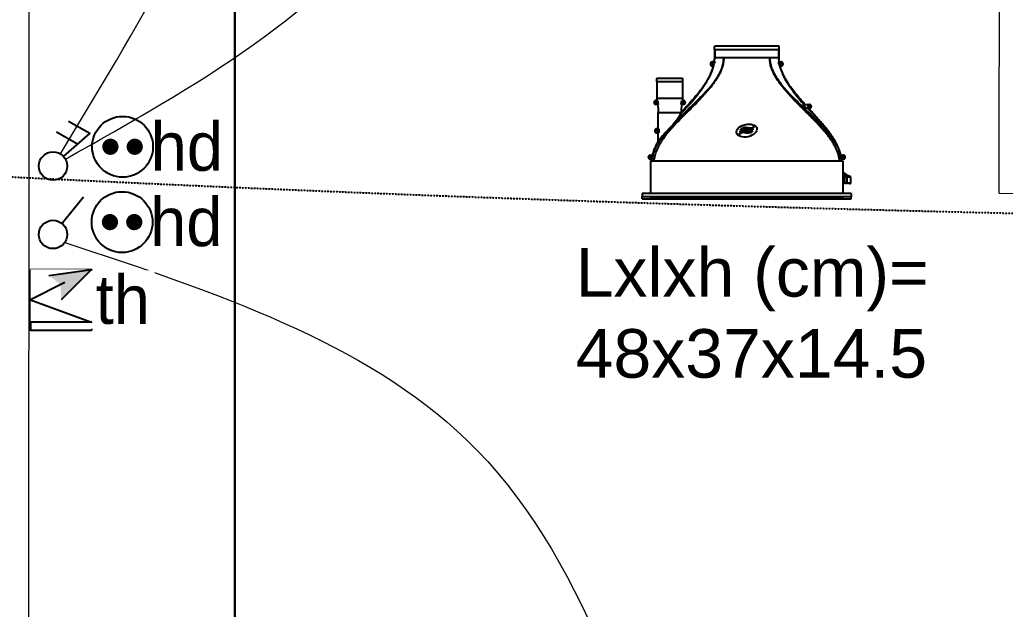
# Model space of a CAD drawing. Header units: millimetres. Extents: x 454430 to 532383, y -370512 to -310890.
# Drawn here: x 497107 to 499537, y -345793 to -344339 of the extents above; entities that cross this region are included whole.
import ezdxf
from ezdxf import colors
from ezdxf.entities.mleader import LeaderData, LeaderLine
from ezdxf.math import Vec2, Vec3

# ---------------------------------------------------------------- set-up
doc = ezdxf.new("R2010")
doc.units = ezdxf.units.MM
doc.set_wipeout_variables(frame=1)
doc.linetypes.add('prlm_ef', pattern=[0.165, 0.1, -0.065])
doc.layers.add('_GAZELEC-RESERVATION', color=1, linetype='Continuous', lineweight=18)
for name, color, linetype in [('prlm-CHAUFF', 30, 'Continuous'), ('prlm-EAU-EF', 161, 'Continuous'), ('prlm-ELEC-CFA', 181, 'Continuous'), ('prlm-ELEC-CFO', 201, 'Continuous')]:
    doc.layers.add(name, color=color, linetype=linetype)
doc.layers.add('prlm-xpoly', color=7, linetype='Continuous', plot=False)
doc.layers.add('prlm-ZEROPLOT', color=254, linetype='Continuous', plot=False)
doc.styles.add('prlm-elec-cfa', font='comic.ttf', dxfattribs={"height": 12})
doc.styles.add('prlm-elec-cfo', font='comic.ttf', dxfattribs={"height": 12})
doc.styles.get("Standard").update_dxf_attribs({"font": 'arial.ttf'})

# ---------------------------------------------------------------- blocks, each defined once
blk = doc.blocks.new('xi.PCHD')
at = {"color": 0, "lineweight": 5}
blk.add_wipeout([(-7.5, -7.5), (7.5, -7.5), (7.5, 7.5), (-7.5, 7.5)], dxfattribs=at).dxf.layer = 'prlm-ELEC-CFO'
at = {"layer": 'prlm-ELEC-CFO', "color": 0, "linetype": 'ByBlock', "lineweight": 5, "const_width": 2}
for points in [[(-4, 0, 1), (-2, 0, 1)], [(2, 0, 1), (4, 0, 1)]]:
    blk.add_lwpolyline(points, format="xyb", close=True, dxfattribs=at)
at = {"layer": 'prlm-ELEC-CFO', "color": 0, "linetype": 'ByBlock', "lineweight": -2}
blk.add_circle((0, 0), 7.5, dxfattribs=at)
blk = doc.blocks.new('xi.DA')
at = {"layer": 'prlm-ELEC-CFO', "color": 0}
for points in [[(0.61, -1.67), (7.04, 4.05), (1.81, 7.01)], [(4.05, 1.39), (-1.17, 4.34)]]:
    blk.add_lwpolyline(points, dxfattribs=at)
blk.add_circle((-2, -4), 3.5, dxfattribs=at)
blk = doc.blocks.new('xi.SA')
at = {"layer": 'prlm-ELEC-CFO', "color": 0}
blk.add_lwpolyline([(0.2, -1.28), (5.5, 5.28)], dxfattribs=at)
blk.add_circle((-2, -4), 3.5, dxfattribs=at)
blk = doc.blocks.new('xi.twintop')
at = {"layer": 'prlm-CHAUFF', "ltscale": 50}
for p, q in [((-7.9, 36.5), (7.9, 36.5)), ((-8, 35.6), (8, 35.6)), ((-7.9, 35.6), (-7.9, 33.5)), ((-7.9, 33.5), (-7.9, 35.6)), ((7.9, 35.6), (7.9, 33.5)), ((7.9, 33.5), (7.9, 35.6)), ((-8.61, 31.95), (-8.61, 32.05)), ((-8.61, 32.05), (-8.51, 32.05)), ((-8.51, 31.95), (-8.61, 31.95)), ((-8.51, 32.16), (-8.41, 32.16)), ((-8.51, 32.05), (-8.51, 32.16)), ((-8.51, 31.84), (-8.51, 31.95)), ((-8.41, 31.84), (-8.51, 31.84)), ((-7.9, 32.5), (-8.46, 32.5)), ((-8.41, 32.16), (-8.41, 32.05)), ((-8.41, 32.05), (-8.3, 32.05)), ((-8.3, 31.95), (-8.41, 31.95)), ((-8.41, 31.95), (-8.41, 31.84)), ((-8.3, 32.05), (-8.3, 31.95)), ((-8.16, 31.5), (-7.95, 32.18)), ((-7.9, 32.5), (-7.95, 32.18)), ((-5.67, 33.5), (-7.9, 33.5)), ((5.67, 33.5), (-5.67, 33.5)), ((7.9, 33.5), (5.67, 33.5)), ((7.95, 32.18), (7.9, 32.5)), ((7.9, 32.5), (8.46, 32.5)), ((8.16, 31.5), (7.95, 32.18)), ((8.3, 31.95), (8.3, 32.05)), ((8.3, 32.05), (8.41, 32.05)), ((8.41, 31.95), (8.3, 31.95)), ((8.41, 32.16), (8.51, 32.16)), ((8.41, 32.05), (8.41, 32.16)), ((8.41, 31.84), (8.41, 31.95)), ((8.51, 31.84), (8.41, 31.84)), ((8.51, 32.16), (8.51, 32.05)), ((8.51, 32.05), (8.61, 32.05)), ((8.61, 31.95), (8.51, 31.95)), ((8.51, 31.95), (8.51, 31.84)), ((8.61, 32.05), (8.61, 31.95)), ((-8.46, 31.5), (-8.16, 31.5)), ((8.46, 31.5), (8.16, 31.5)), ((-15.75, 27.6), (-22.25, 27.6)), ((-22.15, 28.5), (-15.85, 28.5)), ((-22.15, 27.6), (-22.15, 23.5)), ((-22.15, 27.6), (-22.15, 23.5)), ((-15.85, 27.6), (-15.85, 23.5)), ((-15.85, 27.6), (-15.85, 23.5)), ((-9.41, 28.48), (-9.41, 28.48)), ((9.12, 29.02), (9.09, 29.02)), ((9.41, 28.48), (9.38, 28.48)), ((-22.56, 22.55), (-22.45, 22.55)), ((-22.56, 22.45), (-22.56, 22.55)), ((-22.45, 22.45), (-22.56, 22.45)), ((-22.45, 22.66), (-22.35, 22.66)), ((-22.45, 22.55), (-22.45, 22.66)), ((-22.45, 22.34), (-22.45, 22.45)), ((-22.35, 22.34), (-22.45, 22.34)), ((-22.4, 23), (-21.97, 23)), ((-21.85, 22), (-22.4, 22)), ((-22.35, 22.66), (-22.35, 22.55)), ((-22.35, 22.55), (-22.24, 22.55)), ((-22.24, 22.45), (-22.35, 22.45)), ((-22.35, 22.45), (-22.35, 22.34)), ((-22.24, 22.55), (-22.24, 22.45)), ((-15.85, 23.5), (-22.15, 23.5)), ((-21.97, 23), (-21.85, 22.06)), ((-21.85, 22.06), (-21.85, 22)), ((-16.2, 19.84), (-14.13, 22)), ((-14.13, 22), (-16.2, 19.84)), ((-16.15, 22.06), (-16.03, 23)), ((-16.15, 22), (-16.15, 22.06)), ((-15.6, 22), (-16.15, 22)), ((-16.03, 23), (-15.6, 23)), ((-15.76, 22.45), (-15.76, 22.55)), ((-15.76, 22.55), (-15.65, 22.55)), ((-15.65, 22.45), (-15.76, 22.45)), ((-15.65, 22.66), (-15.55, 22.66)), ((-15.65, 22.55), (-15.65, 22.66)), ((-15.65, 22.34), (-15.65, 22.45)), ((-15.55, 22.34), (-15.65, 22.34)), ((-15.55, 22.66), (-15.55, 22.55)), ((-15.55, 22.55), (-15.44, 22.55)), ((-15.55, 22.45), (-15.55, 22.34)), ((-15.44, 22.45), (-15.55, 22.45)), ((-15.44, 22.55), (-15.44, 22.45)), ((14.83, 21), (13.83, 22)), ((13.83, 22), (15.44, 22)), ((-21.8, 20), (-16.2, 20)), ((-21.8, 16), (-21.8, 20)), ((-21.8, 16), (-21.8, 20)), ((-16.2, 19.84), (-16.2, 20)), ((-16.2, 19.84), (-16.2, 20)), ((15.44, 21), (14.83, 21)), ((15.28, 21.45), (15.28, 21.55)), ((15.28, 21.55), (15.39, 21.55)), ((15.39, 21.45), (15.28, 21.45)), ((15.39, 21.66), (15.49, 21.66)), ((15.39, 21.55), (15.39, 21.66)), ((15.39, 21.34), (15.39, 21.45)), ((15.49, 21.34), (15.39, 21.34)), ((15.49, 21.66), (15.49, 21.55)), ((15.49, 21.55), (15.6, 21.55)), ((15.49, 21.45), (15.49, 21.34)), ((15.6, 21.45), (15.49, 21.45)), ((15.6, 21.55), (15.6, 21.45)), ((-22.36, 15.45), (-22.36, 15.55)), ((-22.36, 15.55), (-22.25, 15.55)), ((-22.25, 15.45), (-22.36, 15.45)), ((-22.25, 15.66), (-22.15, 15.66)), ((-22.25, 15.55), (-22.25, 15.66)), ((-22.25, 15.34), (-22.25, 15.45)), ((-22.15, 15.34), (-22.25, 15.34)), ((-22.2, 16), (-21.65, 16)), ((-21.65, 15), (-22.2, 15)), ((-22.15, 15.66), (-22.15, 15.55)), ((-22.15, 15.55), (-22.04, 15.55)), ((-22.15, 15.45), (-22.15, 15.34)), ((-22.04, 15.45), (-22.15, 15.45)), ((-22.04, 15.55), (-22.04, 15.45)), ((-21.8, 12.88), (-21.8, 15)), ((-21.8, 12.88), (-21.8, 15)), ((-21.65, 16), (-21.65, 15)), ((-23.96, 8.95), (-23.96, 9.05)), ((-23.96, 9.05), (-23.85, 9.05)), ((-23.85, 8.95), (-23.96, 8.95)), ((-23.85, 9.16), (-23.75, 9.16)), ((-23.85, 9.05), (-23.85, 9.16)), ((-23.85, 8.84), (-23.85, 8.95)), ((-23.75, 8.84), (-23.85, 8.84)), ((-23.8, 9.5), (-23.19, 9.5)), ((-23.36, 8.5), (-23.8, 8.5)), ((-23.75, 9.16), (-23.75, 9.05)), ((-23.75, 9.05), (-23.64, 9.05)), ((-23.75, 8.95), (-23.75, 8.84)), ((-23.64, 8.95), (-23.75, 8.95)), ((23.7, 8), (-23.7, 8)), ((-23.7, 8), (-23.7, 0)), ((-23.64, 9.05), (-23.64, 8.95)), ((-23.36, 8.42), (-23.36, 8.5)), ((23.19, 9.5), (23.8, 9.5)), ((23.36, 8.42), (23.36, 8.5)), ((23.8, 8.5), (23.36, 8.5)), ((23.64, 8.95), (23.64, 9.05)), ((23.64, 9.05), (23.75, 9.05)), ((23.75, 8.95), (23.64, 8.95)), ((23.7, 8), (23.7, 0)), ((23.75, 9.16), (23.85, 9.16)), ((23.75, 9.05), (23.75, 9.16)), ((23.75, 8.84), (23.75, 8.95)), ((23.85, 8.84), (23.75, 8.84)), ((23.85, 9.16), (23.85, 9.05)), ((23.85, 9.05), (23.96, 9.05)), ((23.85, 8.95), (23.85, 8.84)), ((23.96, 8.95), (23.85, 8.95)), ((23.96, 9.05), (23.96, 8.95)), ((24.35, 4.85), (24.33, 4.89)), ((24.18, 4.47), (23.7, 4.81)), ((24.06, 4.42), (23.7, 4.66)), ((23.7, 2.6), (24.06, 2.6)), ((23.7, 2.57), (23.73, 2.6)), ((23.79, 2.6), (23.88, 2.51)), ((23.88, 2.51), (23.97, 2.6)), ((24.04, 2.6), (24.13, 2.51)), ((24.06, 2.6), (24.06, 4.42)), ((24.64, 4.04), (24.06, 4.42)), ((24.64, 2.6), (24.06, 2.6)), ((24.13, 2.51), (24.22, 2.6)), ((24.2, 4.46), (24.18, 4.47)), ((24.18, 2.56), (24.24, 2.51)), ((24.54, 4.24), (24.2, 4.46)), ((24.24, 2.51), (24.3, 2.58)), ((24.28, 2.6), (24.37, 2.51)), ((24.35, 4.36), (24.35, 4.85)), ((24.35, 4.85), (24.36, 4.85)), ((24.37, 2.51), (24.46, 2.6)), ((24.41, 4.79), (24.43, 4.83)), ((24.41, 4.79), (24.41, 4.32)), ((25.01, 4.43), (24.41, 4.79)), ((24.42, 2.57), (24.48, 2.51)), ((24.43, 4.83), (25.04, 4.47)), ((24.48, 2.51), (24.56, 2.58)), ((24.54, 2.6), (24.63, 2.51)), ((24.63, 2.51), (24.72, 2.6)), ((24.64, 4.04), (24.72, 4.01)), ((24.64, 2.6), (24.64, 4.04)), ((24.72, 2.65), (24.64, 2.6)), ((24.64, 2.6), (24.64, 2.6)), ((25.66, 2.6), (24.64, 2.6)), ((24.7, 2.58), (24.77, 2.51)), ((24.72, 4.01), (24.72, 2.65)), ((24.72, 2.65), (25.71, 2.65)), ((24.73, 2.6), (24.82, 2.51)), ((24.77, 2.51), (24.79, 2.53)), ((24.82, 2.51), (24.91, 2.6)), ((24.9, 2.59), (24.98, 2.51)), ((24.98, 2.51), (25.07, 2.6)), ((25.04, 4.47), (25.01, 4.43)), ((25.01, 4.25), (25.01, 4.43)), ((25.02, 4.42), (25.01, 4.43)), ((25.06, 4.46), (25.02, 4.42)), ((25.02, 4.42), (25.02, 4.25)), ((25.28, 4.25), (25.02, 4.42)), ((25.02, 2.54), (25.05, 2.51)), ((25.04, 4.47), (25.06, 4.46)), ((25.05, 2.51), (25.09, 2.55)), ((25.06, 4.46), (25.39, 4.24)), ((25.06, 2.58), (25.13, 2.51)), ((25.13, 2.51), (25.22, 2.6)), ((25.19, 2.57), (25.25, 2.51)), ((25.25, 2.51), (25.34, 2.6)), ((25.27, 2.53), (25.29, 2.51)), ((25.29, 2.51), (25.32, 2.54)), ((25.31, 2.56), (25.36, 2.51)), ((25.36, 2.51), (25.45, 2.6)), ((25.4, 2.55), (25.44, 2.51)), ((25.44, 2.51), (25.53, 2.6)), ((25.48, 2.54), (25.51, 2.51)), ((25.51, 2.51), (25.6, 2.6)), ((25.53, 2.53), (25.55, 2.51)), ((25.55, 2.51), (25.64, 2.6)), ((25.71, 2.65), (25.66, 2.6)), ((25.66, 2.6), (25.66, 2.6)), ((25.71, 2.65), (25.71, 4.01)), ((-25.75, 0), (-25.75, -0.73)), ((25.75, 0), (-25.75, 0)), ((25.75, 0), (25.75, -0.73)), ((-25.75, -0.81), (-25.75, -0.73)), ((-25.75, -0.73), (25.75, -0.73)), ((-25.75, -1.3), (-25.75, -0.81)), ((25.75, -0.81), (-25.75, -0.81)), ((-25.75, -1.3), (25.75, -1.3)), ((23.75, -0.99), (-23.75, -0.99)), ((-23.75, -1.06), (-23.75, -0.99)), ((-23.55, -0.99), (-23.75, -1.06)), ((-23.75, -1.06), (23.75, -1.06)), ((23.75, -1.11), (-23.75, -1.11)), ((-23.75, -1.16), (-23.75, -1.11)), ((-23.59, -1.11), (-23.75, -1.16)), ((-23.75, -1.16), (23.75, -1.16)), ((23.75, -1.2), (-23.75, -1.2)), ((-23.75, -1.23), (-23.75, -1.2)), ((-23.64, -1.2), (-23.75, -1.23)), ((-23.75, -1.23), (23.75, -1.23)), ((23.75, -1.26), (-23.75, -1.26)), ((-23.75, -1.28), (-23.75, -1.26)), ((-23.68, -1.26), (-23.75, -1.28)), ((-23.75, -1.28), (23.75, -1.28)), ((23.75, -1.29), (-23.75, -1.29)), ((-23.75, -1.3), (-23.75, -1.29)), ((-23.73, -1.29), (-23.75, -1.3)), ((-23.75, -1.3), (23.75, -1.3)), ((23.75, -1.06), (23.55, -0.99)), ((23.75, -1.16), (23.59, -1.11)), ((23.75, -1.23), (23.64, -1.2)), ((23.75, -1.28), (23.68, -1.26)), ((23.75, -1.3), (23.73, -1.29)), ((23.75, -0.99), (23.75, -1.06)), ((23.75, -1.11), (23.75, -1.16)), ((23.75, -1.2), (23.75, -1.23)), ((23.75, -1.26), (23.75, -1.28)), ((23.75, -1.29), (23.75, -1.3)), ((25.75, -0.73), (25.75, -0.81)), ((25.75, -1.3), (25.75, -0.81))]:
    blk.add_line(p, q, dxfattribs=at)
for centre, radius in [((-8.46, 32), 0.3), ((-8.46, 32), 0.25), ((8.46, 32), 0.3), ((8.46, 32), 0.25), ((-22.4, 22.5), 0.3), ((-22.4, 22.5), 0.25), ((-15.6, 22.5), 0.3), ((-15.6, 22.5), 0.25), ((15.44, 21.5), 0.3), ((15.44, 21.5), 0.25), ((-22.2, 15.5), 0.3), ((-22.2, 15.5), 0.25), ((-23.8, 9), 0.3), ((-23.8, 9), 0.25), ((23.8, 9), 0.3), ((23.8, 9), 0.25)]:
    blk.add_circle(centre, radius, dxfattribs=at)
for centre, radius, start, end in [((-6.01, 35.83), 2, 160.5755, 186.7441), ((-6.01, 35.83), 2, 160.5755, 186.7441), ((6.01, 35.83), 2, 353.2559, 19.4245), ((6.01, 35.83), 2, 353.2559, 19.4245), ((-8.46, 32), 0.5, 90, 270), ((-15.67, 33.51), 7.77, 352.5456, 359.9423), ((-15.72, 33.51), 7.82, 352.5763, 359.9264), ((-15.07, 33.49), 7.17, 352.0923, 353.5448), ((-15.07, 33.49), 7.17, 353.9053, 0.1157), ((15.11, 33.49), 7.25, 179.9215, 187.8382), ((15.67, 33.51), 7.77, 180.0577, 187.4544), ((15.72, 33.51), 7.82, 180.0736, 187.4237), ((21.1, 34.98), 13.43, 192.9954, 216.0824), ((8.46, 32), 0.5, 270, 90), ((-19.51, 34.47), 11.74, 332.3321, 345.441), ((-19.16, 34.32), 11.35, 332.1374, 345.6929), ((19.16, 34.32), 11.35, 194.4106, 207.8626), ((-20.26, 27.83), 2, 160.5755, 186.7441), ((-20.26, 27.83), 2, 160.5755, 186.7441), ((-17.74, 27.83), 2, 353.2559, 19.4245), ((-17.74, 27.83), 2, 353.2559, 19.4245), ((-43.13, 48.06), 39, 319.3887, 329.86), ((-43.13, 48.06), 39, 319.3887, 329.8601), ((-26.92, 38.17), 20.01, 331.0483, 332.7983), ((-26.92, 38.17), 20.01, 331.0482, 332.7982), ((26.92, 38.17), 20.01, 207.2018, 208.9518), ((43.13, 48.06), 39, 210.1399, 220.6113), ((43.13, 48.06), 39, 212.5506, 220.6113), ((-22.4, 22.5), 0.5, 90, 270), ((-15.6, 22.5), 0.5, 270, 90), ((-22.51, 30.1), 11.66, 315.9701, 320.4245), ((-22.76, 30.33), 11.99, 316.0326, 320.3619), ((22.51, 30.1), 11.66, 219.5755, 224.0299), ((22.76, 30.33), 11.99, 219.6381, 223.9674), ((15.44, 21.5), 0.5, 270, 90), ((-44.74, 40.05), 35.1, 315.7111, 319.5265), ((-22.2, 15.5), 0.5, 90, 270), ((-2.48, -0.77), 23.65, 136.4099, 144.7501), ((-11.41, 6.64), 12.12, 163.7263, 166.3852), ((-23.8, 9), 0.5, 90, 270), ((23.8, 9), 0.5, 270, 90), ((17.64, -7.23), 13.85, 61.9182, 64.0515), ((17.76, -6.88), 13.43, 62.115, 63.7632), ((18.29, -6.04), 12.5, 61.3177, 61.5903), ((24.75, 5.45), 0.703, 233.033, 242.9325), ((24.72, 5.11), 0.448, 214.6713, 225.4982), ((25.88, 4.92), 0.836, 234.1326, 239.2425), ((18.29, -6.04), 12.5, 53.7494, 55.0637)]:
    blk.add_arc(centre, radius, start, end, dxfattribs=at)
blk.add_ellipse((0, 15.55), major_axis=(2.49, 0.57), ratio=0.600775, dxfattribs=at)
for points, knots in [([(-5.67, 33.5), (-5.67, 33.33), (-5.68, 33.16), (-5.7, 32.82), (-5.72, 32.65), (-5.8, 32.15), (-5.87, 31.82), (-6.05, 31.16), (-6.16, 30.84), (-6.41, 30.21), (-6.55, 29.9), (-7, 29), (-7.34, 28.43), (-8.08, 27.34), (-8.47, 26.81), (-9.69, 25.27), (-10.57, 24.3), (-12.38, 22.39), (-13.32, 21.46), (-15.19, 19.6), (-16.12, 18.67), (-17.95, 16.77), (-18.84, 15.8), (-20.08, 14.27), (-20.47, 13.75), (-21.03, 12.94), (-21.21, 12.66), (-21.55, 12.09), (-21.72, 11.8), (-22.17, 10.91), (-22.43, 10.31), (-22.7, 9.36), (-22.77, 9.03), (-22.86, 8.47), (-22.88, 8.24), (-22.89, 8)], [0, 0, 0, 0, 0.015625, 0.015625, 0.03125, 0.03125, 0.0625, 0.0625, 0.09375, 0.09375, 0.125, 0.125, 0.1875, 0.1875, 0.25, 0.25, 0.375, 0.375, 0.5, 0.5, 0.625, 0.625, 0.75, 0.75, 0.8125, 0.8125, 0.84375, 0.84375, 0.875, 0.875, 0.9375, 0.9375, 0.96875, 0.96875, 0.9907189, 0.9907189, 0.9907189, 0.9907189]), ([(-18.04, 17.26), (-16.85, 18.51), (-15.59, 19.7), (-13.1, 22.1), (-11.85, 23.3), (-10.07, 25.17), (-9.49, 25.81), (-8.39, 27.13), (-7.87, 27.82), (-7.16, 28.91), (-6.93, 29.29), (-6.52, 30.07), (-6.33, 30.48), (-6.02, 31.31), (-5.89, 31.74), (-5.76, 32.39), (-5.73, 32.61), (-5.69, 32.95), (-5.69, 33.06), (-5.67, 33.28), (-5.67, 33.39), (-5.67, 33.5)], [0, 0, 0, 0, 0.25, 0.25, 0.5, 0.5, 0.625, 0.625, 0.75, 0.75, 0.8125, 0.8125, 0.875, 0.875, 0.9375, 0.9375, 0.96875, 0.96875, 0.984375, 0.984375, 1, 1, 1, 1]), ([(5.67, 33.5), (5.67, 33.33), (5.68, 33.16), (5.71, 32.81), (5.73, 32.64), (5.81, 32.14), (5.88, 31.8), (6.08, 31.14), (6.2, 30.82), (6.47, 30.19), (6.62, 29.88), (7.1, 28.98), (7.46, 28.42), (8.23, 27.34), (8.65, 26.82), (9.93, 25.3), (10.84, 24.34), (12.72, 22.46), (13.69, 21.54), (15.61, 19.69), (16.57, 18.77), (18.43, 16.87), (19.34, 15.9), (20.59, 14.36), (20.99, 13.83), (21.55, 13), (21.73, 12.72), (22.07, 12.15), (22.24, 11.85), (22.69, 10.95), (22.94, 10.33), (23.21, 9.37), (23.28, 9.05), (23.36, 8.48), (23.38, 8.24), (23.39, 8)], [0, 0, 0, 0, 0.015625, 0.015625, 0.03125, 0.03125, 0.0625, 0.0625, 0.09375, 0.09375, 0.125, 0.125, 0.1875, 0.1875, 0.25, 0.25, 0.375, 0.375, 0.5, 0.5, 0.625, 0.625, 0.75, 0.75, 0.8125, 0.8125, 0.84375, 0.84375, 0.875, 0.875, 0.9375, 0.9375, 0.96875, 0.96875, 0.9908046, 0.9908046, 0.9908046, 0.9908046]), ([(22.89, 8), (22.88, 8.24), (22.86, 8.47), (22.77, 9.03), (22.7, 9.36), (22.43, 10.31), (22.17, 10.91), (21.72, 11.8), (21.55, 12.09), (21.21, 12.66), (21.03, 12.94), (20.47, 13.75), (20.08, 14.27), (18.84, 15.8), (17.95, 16.77), (16.12, 18.67), (15.18, 19.6), (13.32, 21.46), (12.38, 22.39), (10.57, 24.3), (9.69, 25.27), (8.47, 26.81), (8.08, 27.34), (7.34, 28.43), (7, 29), (6.55, 29.9), (6.41, 30.21), (6.16, 30.84), (6.05, 31.16), (5.87, 31.82), (5.79, 32.15), (5.72, 32.65), (5.7, 32.82), (5.68, 33.16), (5.67, 33.33), (5.67, 33.5)], [0.0092808, 0.0092808, 0.0092808, 0.0092808, 0.03125, 0.03125, 0.0625, 0.0625, 0.125, 0.125, 0.15625, 0.15625, 0.1875, 0.1875, 0.25, 0.25, 0.375, 0.375, 0.5, 0.5, 0.625, 0.625, 0.75, 0.75, 0.8125, 0.8125, 0.875, 0.875, 0.90625, 0.90625, 0.9375, 0.9375, 0.96875, 0.96875, 0.984375, 0.984375, 1, 1, 1, 1]), ([(-8.9, 29.46), (-9.06, 29.12), (-9.43, 28.41), (-10.08, 27.35), (-10.83, 26.27), (-11.65, 25.18), (-12.54, 24.1), (-13.65, 22.81), (-14.86, 21.46), (-15.81, 20.43), (-16.2, 20)], [0.1568082, 0.1568082, 0.1568082, 0.1568082, 0.2305418, 0.3149874, 0.4025619, 0.4929385, 0.5856877, 0.6803551, 0.8317746, 0.9509578, 0.9509578, 0.9509578, 0.9509578]), ([(14.38, 22), (14.06, 22.36), (13.37, 23.14), (12.33, 24.35), (11.38, 25.54), (10.58, 26.62), (9.93, 27.59), (9.37, 28.52), (9.05, 29.15), (8.91, 29.44)], [0.5730592, 0.5730592, 0.5730592, 0.5730592, 0.626259, 0.6884084, 0.7489718, 0.7930827, 0.8358988, 0.8773199, 0.9123747, 0.9123747, 0.9123747, 0.9123747]), ([(-18.04, 17.26), (-17.81, 17.52), (-17.58, 17.79), (-17.17, 18.3), (-16.98, 18.55), (-16.64, 19.03), (-16.49, 19.25), (-16.32, 19.53), (-16.28, 19.62), (-16.22, 19.76), (-16.2, 19.81), (-16.2, 19.84)], [0, 0, 0, 0, 0.25, 0.25, 0.5, 0.5, 0.75, 0.75, 0.875, 0.875, 1, 1, 1, 1]), ([(23.19, 9.5), (23.12, 9.79), (23.04, 10.07), (22.86, 10.64), (22.75, 10.92), (22.41, 11.74), (22.14, 12.27), (21.56, 13.3), (21.24, 13.8), (20.57, 14.77), (20.21, 15.25), (19.11, 16.65), (18.33, 17.54), (16.73, 19.29), (15.91, 20.15), (15.09, 21)], [0, 0, 0, 0, 0.0625, 0.0625, 0.125, 0.125, 0.25, 0.25, 0.375, 0.375, 0.5, 0.5, 0.75, 0.75, 1, 1, 1, 1]), ([(21.4, 13.55), (21.3, 13.71), (20.98, 14.2), (20.41, 15.02), (19.67, 15.99), (18.88, 16.96), (17.95, 18.04), (16.9, 19.22), (15.98, 20.24), (15.44, 20.84), (15.29, 21)], [0.1694223, 0.1694223, 0.1694223, 0.1694223, 0.1906001, 0.2339285, 0.2787061, 0.3247019, 0.3716424, 0.4351709, 0.4991397, 0.523565, 0.523565, 0.523565, 0.523565]), ([(-23.39, 8), (-23.38, 8.28), (-23.35, 8.55), (-23.25, 9.19), (-23.16, 9.55), (-22.84, 10.61), (-22.54, 11.29), (-21.83, 12.6), (-21.42, 13.22), (-20.56, 14.41), (-20.09, 14.98), (-19.62, 15.54)], [0.0331631, 0.0331631, 0.0331631, 0.0331631, 0.125, 0.125, 0.25, 0.25, 0.5, 0.5, 0.75, 0.75, 1, 1, 1, 1]), ([(-1.94, 14.63), (-1.21, 15.35), (-0.84, 15.44), (-0.45, 15.4), (0.16, 15.33), (0.81, 14.93), (1.54, 15.51)], [0, 0, 0, 0, 0.389075, 0.389075, 0.389075, 1, 1, 1, 1]), ([(-1.63, 15.67), (-0.9, 16.39), (-0.53, 16.49), (-0.14, 16.44), (0.47, 16.38), (1.12, 15.98), (1.85, 16.55)], [0, 0, 0, 0, 0.389075, 0.389075, 0.389075, 1, 1, 1, 1]), ([(-23.19, 9.5), (-23.12, 9.8), (-23.04, 10.09), (-22.9, 10.53), (-22.84, 10.67), (-22.74, 10.96), (-22.68, 11.1), (-22.5, 11.53), (-22.37, 11.8), (-22.1, 12.35), (-21.95, 12.61), (-21.8, 12.88)], [0, 0, 0, 0, 0.25, 0.25, 0.375, 0.375, 0.5, 0.5, 0.75, 0.75, 1, 1, 1, 1]), ([(-21.8, 12.88), (-21.96, 12.6), (-22.11, 12.32), (-22.4, 11.74), (-22.54, 11.45), (-22.78, 10.85), (-22.89, 10.55), (-23.01, 10.17), (-23.03, 10.1), (-23.05, 10.03)], [0, 0, 0, 0, 0.25, 0.25, 0.5, 0.5, 0.75, 0.75, 0.8062429, 0.8062429, 0.8062429, 0.8062429]), ([(24.24, 4.96), (24.23, 4.96), (24.23, 4.96), (24.22, 4.97), (24.2, 4.97), (24.19, 4.97), (24.18, 4.98), (24.16, 4.98), (24.15, 4.98), (24.13, 4.99), (24.11, 4.99), (24.09, 4.99), (24.08, 4.99), (24.05, 4.99), (24.02, 4.99), (23.98, 4.99), (23.93, 4.98), (23.89, 4.98), (23.84, 4.97), (23.78, 4.96), (23.74, 4.95), (23.71, 4.95), (23.7, 4.94)], [0.1059402, 0.1059402, 0.1059402, 0.1059402, 0.1359504, 0.1694868, 0.202886, 0.2361704, 0.2693627, 0.3024859, 0.3355633, 0.3686184, 0.401675, 0.434757, 0.4678887, 0.5010941, 0.5629781, 0.6246926, 0.6863942, 0.7482374, 0.8103737, 0.8729511, 0.9361135, 0.9654522, 0.9654522, 0.9654522, 0.9654522]), ([(23.7, 4.91), (23.71, 4.91), (23.72, 4.91), (23.74, 4.92), (23.78, 4.92), (23.81, 4.93), (23.83, 4.93), (23.86, 4.94), (23.89, 4.94), (23.92, 4.95), (23.94, 4.95), (23.97, 4.95), (23.99, 4.96), (24.02, 4.96), (24.04, 4.96), (24.06, 4.96), (24.08, 4.96), (24.11, 4.96), (24.14, 4.96), (24.18, 4.96), (24.21, 4.95), (24.24, 4.95), (24.26, 4.94), (24.28, 4.93), (24.3, 4.92), (24.32, 4.91), (24.33, 4.9), (24.33, 4.89)], [0.053874, 0.053874, 0.053874, 0.053874, 0.0607104, 0.0907643, 0.1206402, 0.1503557, 0.1799287, 0.2093776, 0.238721, 0.2679778, 0.2971672, 0.3263086, 0.3554219, 0.3845269, 0.4136437, 0.4427926, 0.4719939, 0.5012681, 0.5562327, 0.6110034, 0.6657154, 0.7205017, 0.7754929, 0.8308166, 0.8865967, 0.9429527, 1, 1, 1, 1]), ([(24.35, 4.85), (24.35, 4.86), (24.35, 4.86), (24.34, 4.87), (24.33, 4.88), (24.32, 4.88), (24.31, 4.89), (24.3, 4.89), (24.29, 4.9), (24.28, 4.9), (24.26, 4.91), (24.25, 4.91), (24.23, 4.91), (24.22, 4.92), (24.2, 4.92), (24.18, 4.92), (24.17, 4.92), (24.15, 4.92), (24.12, 4.92), (24.09, 4.92), (24.05, 4.92), (24, 4.92), (23.95, 4.91), (23.9, 4.9), (23.85, 4.89), (23.79, 4.88), (23.74, 4.87), (23.71, 4.86), (23.7, 4.86)], [0, 0, 0, 0, 0.0300773, 0.0600539, 0.0899314, 0.1197114, 0.1493956, 0.1789856, 0.2084831, 0.2378898, 0.2672073, 0.2964374, 0.3255817, 0.3546421, 0.3836203, 0.4125181, 0.4413372, 0.4700795, 0.4987468, 0.5532579, 0.6080368, 0.6630958, 0.7184471, 0.7741027, 0.8300742, 0.8863734, 0.9430116, 0.9677174, 0.9677174, 0.9677174, 0.9677174]), ([(24.65, 4.2), (24.65, 4.2), (24.64, 4.2), (24.64, 4.2), (24.63, 4.2), (24.63, 4.2), (24.62, 4.2), (24.61, 4.21), (24.6, 4.21), (24.59, 4.21), (24.58, 4.22), (24.55, 4.23), (24.54, 4.24), (24.54, 4.24)], [0, 0, 0, 0, 0.061789, 0.122374, 0.182441, 0.242697, 0.303842, 0.366548, 0.43144, 0.49908, 0.668346, 0.832646, 1, 1, 1, 1]), ([(25.45, 4.21), (25.44, 4.21), (25.44, 4.22), (25.43, 4.22), (25.41, 4.23), (25.4, 4.23), (25.39, 4.24), (25.37, 4.24), (25.36, 4.25), (25.34, 4.25), (25.32, 4.25), (25.3, 4.26), (25.29, 4.26), (25.27, 4.26), (25.24, 4.26), (25.22, 4.26), (25.2, 4.26), (25.17, 4.26), (25.13, 4.26), (25.08, 4.26), (25.03, 4.26), (24.97, 4.25), (24.91, 4.24), (24.85, 4.24), (24.79, 4.23), (24.72, 4.21), (24.67, 4.21), (24.65, 4.2)], [0.0304712, 0.0304712, 0.0304712, 0.0304712, 0.0599457, 0.0897682, 0.1195016, 0.1491541, 0.1787343, 0.2082505, 0.2377114, 0.2671256, 0.2965018, 0.3258487, 0.355175, 0.3844897, 0.4138015, 0.4431194, 0.4724522, 0.5018089, 0.5568669, 0.611863, 0.6668562, 0.7219052, 0.7770682, 0.8324028, 0.8879658, 0.9438132, 1, 1, 1, 1]), ([(25.71, 4.01), (25.69, 4.04), (25.65, 4.06), (25.55, 4.09), (25.48, 4.1), (25.35, 4.1), (25.31, 4.1), (25.21, 4.09), (25.16, 4.09), (24.98, 4.06), (24.86, 4.04), (24.72, 4.01)], [0, 0, 0, 0, 0.25, 0.25, 0.5, 0.5, 0.625, 0.625, 0.75, 0.75, 1, 1, 1, 1])]:
    blk.add_open_spline(points, degree=3, knots=knots, dxfattribs=at)
for points in [[(-22.15, 23.5), (-22.15, 23.33), (-22.14, 23.17), (-22.13, 23)], [(-22.15, 23.5), (-22.15, 23.33), (-22.14, 23.17), (-22.13, 23)], [(-22.01, 22), (-21.91, 21.33), (-21.8, 20.67), (-21.8, 20)], [(-22.01, 22), (-21.91, 21.33), (-21.8, 20.67), (-21.8, 20)], [(-15.99, 22), (-16.09, 21.33), (-16.2, 20.67), (-16.2, 20)], [(-15.99, 22), (-16.09, 21.33), (-16.2, 20.67), (-16.2, 20)], [(-15.85, 23.5), (-15.85, 23.33), (-15.86, 23.17), (-15.87, 23)], [(-15.85, 23.5), (-15.85, 23.33), (-15.86, 23.17), (-15.87, 23)], [(-0.55, 15.04), (-0.94, 15.09), (-1.32, 14.99), (-1.94, 14.63)], [(-1.78, 15.16), (-1.06, 15.88), (-0.68, 15.97), (-0.29, 15.93)], [(-0.39, 15.58), (-0.78, 15.62), (-1.16, 15.52), (-1.78, 15.16)], [(-0.23, 16.09), (-0.63, 16.13), (-1.01, 16.03), (-1.63, 15.67)], [(1.54, 15.51), (0.72, 14.57), (0.07, 14.98), (-0.55, 15.04)], [(1.7, 16.04), (0.88, 15.1), (0.23, 15.51), (-0.39, 15.58)], [(-0.29, 15.93), (0.32, 15.87), (0.96, 15.47), (1.7, 16.04)], [(1.85, 16.55), (1.03, 15.62), (0.38, 16.02), (-0.23, 16.09)], [(-23.19, 9.5), (-23.26, 9.17), (-23.32, 8.84), (-23.36, 8.5)], [(23.36, 8.5), (23.32, 8.84), (23.26, 9.17), (23.19, 9.5)]]:
    blk.add_open_spline(points, degree=3, dxfattribs=at)
at = {"layer": 'prlm-CHAUFF', "ltscale": 50, "insert": (-42.19, -13.41), "char_height": 12, "width": 139.7925, "attachment_point": 1}
blk.add_mtext('Lxlxh (cm)= 48x37x14.5', dxfattribs=at)
blk = doc.blocks.new('xi.th-ch')
at = {"layer": 'prlm-CHAUFF', "color": 0, "linetype": 'ByBlock', "lineweight": -2, "flags": 128}
blk.add_lwpolyline([(-7.5, 7.5), (7.5, 7.5), (7.5, -7.5), (-7.5, -7.5)], close=True, dxfattribs=at)
at = {"layer": 'prlm-CHAUFF', "color": 0}
blk.add_lwpolyline([(-7.5, -7.5), (7.5, 7.5)], dxfattribs=at)
blk = doc.blocks.new('xi.TH')
at = {"color": 0, "lineweight": 5}
blk.add_wipeout([(-7.5, -7.5), (7.5, -7.5), (7.5, 7.5), (-7.5, 7.5)], dxfattribs=at).dxf.layer = 'prlm-ELEC-CFA'
at = {"layer": 'prlm-ELEC-CFA', "lineweight": 5}
blk.add_hatch(color=0, dxfattribs=at).paths.add_polyline_path([(-3, 6), (-0.1, 3.7), (0, 0), (7.5, 7.5)])
at = {"layer": 'prlm-ELEC-CFA', "color": 0}
for points in [[(-3, 6), (7.5, 7.5), (0, 0)], [(0.95, 4.23), (-7.5, 0), (7.5, -5.5), (-7.5, -5.5), (-7.5, -7.5), (7.5, -7.5)]]:
    blk.add_lwpolyline(points, dxfattribs=at)

msp = doc.modelspace()

# ---------------------------------------------------------------- linework, layer by layer
at = {"layer": 'prlm-xpoly', "lineweight": 0}
msp.add_lwpolyline([(499525.2, -342262.5), (496451, -342262.5), (496449.9, -343591.5), (497129.6, -343591.5), (497125.5, -348803.2), (503284.6, -348805.6), (503284.6, -344767.9), (499522.1, -344767.8)], close=True, dxfattribs=at)
at = {"layer": 'prlm-ZEROPLOT'}
msp.add_lwpolyline([(497636.6, -333618.8), (503644.4, -333618.8), (503644.4, -349165.9), (497636.6, -349165.9)], close=True, dxfattribs=at)

# ---------------------------------------------------------------- block references
at = {"layer": 'prlm-CHAUFF', "xscale": 10, "yscale": 10, "zscale": 10}
for name, p in [('xi.twintop', (498899.3, -344767.8)), ('xi.th-ch', (497208.5, -345029.6))]:
    msp.add_blockref(name, p, dxfattribs=at)

# ---------------------------------------------------------------- leaders
at = {"layer": '_GAZELEC-RESERVATION', "color": 6}
ml = msp.add_multileader_mtext('Standard', dxfattribs=at)
ml.set_content('résa n°54\\P300x800 en dalle haute', color=6)
ml.set_leader_properties()
ml.build(insert=Vec2(0, 0))
ml.multileader.update_dxf_attribs({"has_text_frame": 1, "arrow_head_size": 80, "scale": 20})
ctx = ml.context
ctx.base_point, ctx.scale, ctx.char_height, ctx.arrow_head_size, ctx.landing_gap_size, ctx.plane_origin = Vec3(466301.3, -343675.4), 20, 80, 80, 40, Vec3(460749.5, -343477)
notes = []
notes.append((ctx, [(0, (1, 1, 0), (467623.9, -343675.4), (-1, 0), 89.8, [(0, [(467573.3, -344472.8)], 0, [])])]))
ctx.mtext.insert, ctx.mtext.width, ctx.mtext.flow_direction = Vec3(466341.3, -343634.7), 1568.85, 5
for ctx, leaders in notes:
    for number, flags, end, landing, length, lines in leaders:
        leader = LeaderData()
        leader.index, (leader.has_last_leader_line, leader.has_dogleg_vector, leader.attachment_direction) = number, flags
        leader.last_leader_point, leader.dogleg_vector, leader.dogleg_length = Vec3(end), Vec3(landing), length
        for number, points, colour, breaks in lines:
            line = LeaderLine()
            line.index, line.vertices, line.color, line.breaks = number, Vec3.list(points), colors.encode_raw_color(colour), breaks
            leader.lines.append(line)
        ctx.leaders.append(leader)

# ---------------------------------------------------------------- next in the draw order: texts
at = {"layer": 'prlm-ELEC-CFO', "lineweight": 20, "char_height": 120, "attachment_point": 5, "line_spacing_factor": 0.8, "style": 'prlm-elec-cfo', "bg_fill": 3, "box_fill_scale": 1.1, "bg_fill_color": 256, "bg_fill_transparency": 0}
for insert in [(497518.6, -344652.2), (497517.3, -344838.2)]:
    msp.add_mtext('hd', dxfattribs=dict(at, insert=insert))

# ---------------------------------------------------------------- next in the draw order: block references
at = {"layer": 'prlm-ELEC-CFO', "xscale": 10, "yscale": 10, "zscale": 10}
for p in [(497360.2, -344652.1), (497359, -344838)]:
    msp.add_blockref('xi.PCHD', p, dxfattribs=at)

# ---------------------------------------------------------------- next in the draw order: linework, layer by layer
at = {"layer": 'prlm-EAU-EF', "linetype": 'prlm_ef'}
msp.add_spline([(491212.5, -342630.2), (491222.6, -343118.4), (491414.5, -343661.7), (493657.6, -344490.7), (500005.9, -344825.9), (503350.2, -344862.7)], degree=3, dxfattribs=at)
at = {"layer": 'prlm-ELEC-CFO', "lineweight": 13}
for points in [[(497207.1, -344669.9), (497683.3, -343724.3), (497825.1, -342415.2)], [(497219.3, -344682.6), (498055.3, -344040), (498224.1, -343739.1)], [(497217.8, -344887.9), (498208.2, -345374.9), (498754.6, -346526.8)]]:
    msp.add_spline(points, degree=3, dxfattribs=at)
at = {"layer": 'prlm-ZEROPLOT'}
msp.add_lwpolyline([(476621.8, -340354.3), (482822, -340354.3), (482822, -333615.9), (497636.6, -333618.8), (497636.6, -349165.9), (482822, -349165.9), (482822, -342422.4), (476621.9, -342422.4)], close=True, dxfattribs=at)

# ---------------------------------------------------------------- next in the draw order: block references
at = {"layer": 'prlm-ELEC-CFO', "xscale": 10, "yscale": 10, "zscale": 10}
for name, p in [('xi.DA', (497208.8, -344659.7)), ('xi.SA', (497208.6, -344828.5))]:
    msp.add_blockref(name, p, dxfattribs=at)

# ---------------------------------------------------------------- next in the draw order: texts
at = {"layer": 'prlm-CHAUFF', "lineweight": 20, "insert": (497360.6, -345029.7), "char_height": 120, "attachment_point": 5, "line_spacing_factor": 0.8, "style": 'prlm-elec-cfa', "bg_fill": 3, "box_fill_scale": 1.1, "bg_fill_color": 256, "bg_fill_transparency": 0}
msp.add_mtext('th', dxfattribs=at)

# ---------------------------------------------------------------- next in the draw order: texts
at = {"layer": 'prlm-ELEC-CFA', "lineweight": 20, "insert": (497360.6, -345029.7), "char_height": 120, "attachment_point": 5, "line_spacing_factor": 0.8, "style": 'prlm-elec-cfa', "bg_fill": 3, "box_fill_scale": 1.1, "bg_fill_color": 256, "bg_fill_transparency": 0}
msp.add_mtext('th', dxfattribs=at)

# ---------------------------------------------------------------- next in the draw order: block references
at = {"layer": 'prlm-ELEC-CFA', "xscale": 10, "yscale": 10, "zscale": 10}
msp.add_blockref('xi.TH', (497208.5, -345029.6), dxfattribs=at)

# ---------------------------------------------------------------- next in the draw order: leaders
at = {"layer": '_GAZELEC-RESERVATION', "color": 6}
ml = msp.add_multileader_mtext('Standard', dxfattribs=at)
ml.set_content('résa n°36\\P300x800 en dalle haute', color=6)
ml.set_leader_properties()
ml.build(insert=Vec2(0, 0))
ml.multileader.update_dxf_attribs({"has_text_frame": 1, "arrow_head_size": 80, "scale": 20})
ctx = ml.context
ctx.base_point, ctx.scale, ctx.char_height, ctx.arrow_head_size, ctx.landing_gap_size, ctx.plane_origin = Vec3(470386.4, -344846.9), 20, 80, 80, 40, Vec3(464836.2, -344648.5)
notes = []
notes.append((ctx, [(1, (1, 1, 0), (470296.6, -344846.9), (1, 0), 89.8, [(0, [(469602.1, -344633.9)], 0, [])])]))
ctx.mtext.insert, ctx.mtext.width, ctx.mtext.flow_direction = Vec3(470426.4, -344806.2), 1568.85, 5
for ctx, leaders in notes:
    for number, flags, end, landing, length, lines in leaders:
        leader = LeaderData()
        leader.index, (leader.has_last_leader_line, leader.has_dogleg_vector, leader.attachment_direction) = number, flags
        leader.last_leader_point, leader.dogleg_vector, leader.dogleg_length = Vec3(end), Vec3(landing), length
        for number, points, colour, breaks in lines:
            line = LeaderLine()
            line.index, line.vertices, line.color, line.breaks = number, Vec3.list(points), colors.encode_raw_color(colour), breaks
            leader.lines.append(line)
        ctx.leaders.append(leader)

doc.saveas('drawing.dxf')
